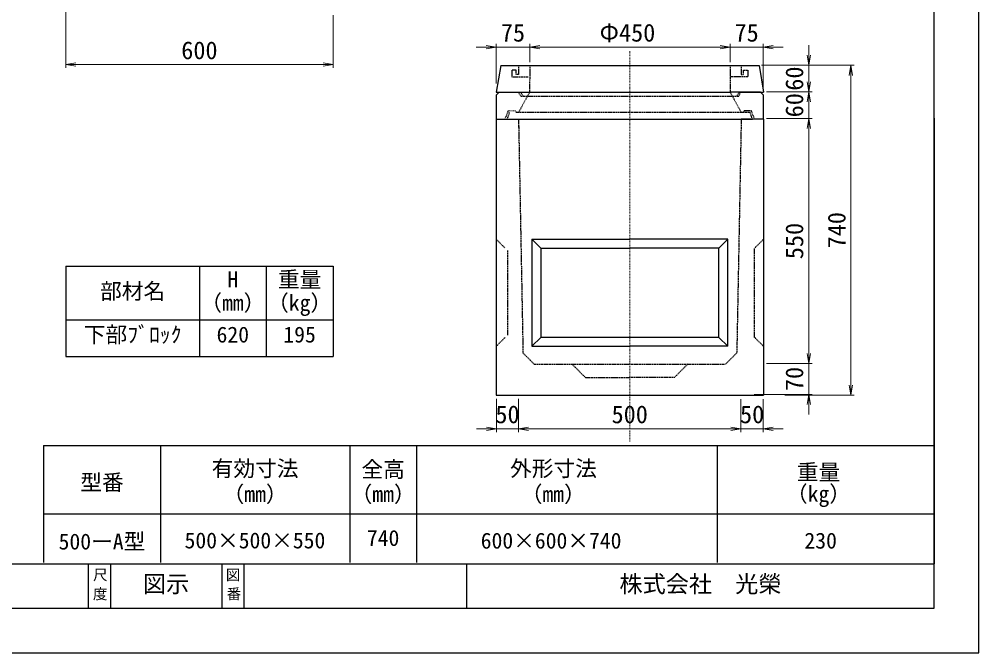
# Model space of a CAD drawing. Units: millimetres, scale not verified. Extents: x -210 to 210, y -148 to 148.
# Drawn here: x -5.5 to 210, y -148.5 to -6.3 of the extents above; entities that cross this region are included whole.
import ezdxf
from ezdxf.enums import TextEntityAlignment as Align

# ---------------------------------------------------------------- set-up
doc = ezdxf.new("R2010")
doc.units = ezdxf.units.MM
for name, pattern in [('USER1', [12.95, 6.35, -3.175, 0.25, -3.175]), ('USER2', [4.7625, 3.175, -1.5875]), ('USER3', [16.375, 6.35, -3.175, 0.25, -3.175, 0.25, -3.175])]:
    doc.linetypes.add(name, pattern=pattern)
doc.layers.add('0-0', color=7, linetype='Continuous')
for name, color, linetype, lineweight in [('0-1_0', 9, 'Continuous', 25), ('0-2_dims', 2, 'Continuous', 13), ('0-3_pen3実線', 7, 'Continuous', 25), ('0-4_pen4実線', 6, 'Continuous', 25), ('0-5_pen1一点', 4, 'USER1', 13), ('0-6_pen2破線', 3, 'USER2', 25), ('0-7_pen2二点', 3, 'USER3', 13)]:
    doc.layers.add(name, color=color, linetype=linetype, lineweight=lineweight)
doc.styles.add('ＭＳ ゴシック', font='')
doc.styles.get('ＭＳ ゴシック').set_extended_font_data('MS Gothic')

# ---------------------------------------------------------------- blocks, each defined once
blk = doc.blocks.new('部分図 1')
at = {"layer": '0-1_0'}
blk.add_lwpolyline([(0, 0), (8400, 0), (8400, 5940), (0, 5940)], close=True, dxfattribs=at)
at = {"layer": '0-2_dims'}
for p, q in [((4300, 2927.81), (4300, 2625)), ((5500, 2862.08), (5500, 2625)), ((6233, 2719), (6143, 2719)), ((6233, 2555), (6233, 2734)), ((6233, 2719), (6383, 2719)), ((6383, 2651), (6383, 2734)), ((6383, 2651), (6383, 2734)), ((6383, 2719), (6473, 2719)), ((6383, 2719), (7283, 2719)), ((7283, 2719), (7193, 2719)), ((7283, 2651), (7283, 2734)), ((7283, 2651), (7283, 2734)), ((7283, 2719), (7432, 2719)), ((7432, 2529), (7432, 2734)), ((7432, 2719), (7522, 2719)), ((7636, 2637), (7636, 2727)), ((4300, 2640), (5500, 2640)), ((7424, 2637), (7651, 2637)), ((7624, 2637), (7841, 2637)), ((7636, 2637), (7636, 2518)), ((7826, 2637), (7826, 1157)), ((7636, 2518), (7636, 2608)), ((7447, 2518), (7651, 2518)), ((7447, 2518), (7651, 2518)), ((7636, 2518), (7636, 2428)), ((7636, 2518), (7636, 2398)), ((7447, 2398), (7651, 2398)), ((7447, 2398), (7651, 2398)), ((7636, 2398), (7636, 2308)), ((7636, 2398), (7636, 1299)), ((7636, 1299), (7636, 1389)), ((7447, 1299), (7651, 1299)), ((7447, 1299), (7651, 1299)), ((7636, 1299), (7636, 1159.5)), ((6234, 1140), (6234, 991)), ((6333, 1140), (6333, 991)), ((6333, 1138), (6333, 991)), ((7332, 1138), (7332, 991)), ((7332, 1138), (7332, 991)), ((7391.5, 1159.5), (7651, 1159.5)), ((7432, 1138), (7432, 991)), ((7529, 1157), (7841, 1157)), ((7636, 1159.5), (7636, 1069.5)), ((6234, 1006), (6144, 1006)), ((6234, 1006), (6333, 1006)), ((6333, 1006), (6423, 1006)), ((6333, 1006), (7332, 1006)), ((7332, 1006), (7242, 1006)), ((7332, 1006), (7432, 1006)), ((7432, 1006), (7522, 1006))]:
    blk.add_line(p, q, dxfattribs=at)
for points in [[(6188, 2711.5), (6233, 2719), (6188, 2726.5)], [(6428, 2726.5), (6383, 2719), (6428, 2711.5)], [(6428, 2726.5), (6383, 2719), (6428, 2711.5)], [(7238, 2711.5), (7283, 2719), (7238, 2726.5)], [(7238, 2711.5), (7283, 2719), (7238, 2726.5)], [(7477, 2726.5), (7432, 2719), (7477, 2711.5)], [(7628.5, 2682), (7636, 2637), (7643.5, 2682)], [(4345, 2647.5), (4300, 2640), (4345, 2632.5)], [(5455, 2632.5), (5500, 2640), (5455, 2647.5)], [(7833.5, 2592), (7826, 2637), (7818.5, 2592)], [(7628.5, 2563), (7636, 2518), (7643.5, 2563)], [(7643.5, 2473), (7636, 2518), (7628.5, 2473)], [(7643.5, 2353), (7636, 2398), (7628.5, 2353)], [(7643.5, 2353), (7636, 2398), (7628.5, 2353)], [(7628.5, 1344), (7636, 1299), (7643.5, 1344)], [(7628.5, 1344), (7636, 1299), (7643.5, 1344)], [(7818.5, 1202), (7826, 1157), (7833.5, 1202)], [(7643.5, 1114.5), (7636, 1159.5), (7628.5, 1114.5)], [(6189, 998.5), (6234, 1006), (6189, 1013.5)], [(6378, 1013.5), (6333, 1006), (6378, 998.5)], [(6378, 1013.5), (6333, 1006), (6378, 998.5)], [(7287, 998.5), (7332, 1006), (7287, 1013.5)], [(7287, 998.5), (7332, 1006), (7287, 1013.5)], [(7477, 1013.5), (7432, 1006), (7477, 998.5)]]:
    blk.add_lwpolyline(points, dxfattribs=at)
at = {"layer": '0-3_pen3実線'}
for p, q in [((6253, 2635.9), (6233, 2515.9)), ((6253, 2635.9), (7413, 2635.9)), ((7413, 2635.9), (7433, 2515.9)), ((6245.73, 2516), (6233, 2503.27)), ((6233, 2515.9), (6343, 2515.9)), ((6233, 2503.27), (6233, 2396)), ((6245.73, 2516), (6833, 2516)), ((6343, 2515.9), (6833, 2515.9)), ((6833, 2516), (7283, 2516)), ((7420.27, 2516), (7283, 2516)), ((7323, 2515.9), (7433, 2515.9)), ((7420.27, 2516), (7433, 2503.27)), ((7433, 2396), (7433, 2503.27)), ((6233, 2396), (6833, 2396)), ((6833, 2396), (7383, 2396)), ((7433, 2396), (7333, 2396)), ((7433, 2396), (7383, 2396)), ((7433, 2396), (7433, 1156)), ((6393, 1856), (6833, 1856)), ((6393, 1856), (6393, 1376)), ((6393, 1856), (6433, 1816)), ((7273, 1856), (6833, 1856)), ((7273, 1856), (7233, 1816)), ((7273, 1376), (7273, 1856)), ((6433, 1816), (6833, 1816)), ((6433, 1816), (6433, 1416)), ((7233, 1816), (6833, 1816)), ((7233, 1416), (7233, 1816)), ((4900, 1735), (4900, 1330)), ((5200, 1735), (5200, 1330)), ((4300, 1495), (5500, 1495)), ((6393, 1376), (6433, 1416)), ((6833, 1416), (6433, 1416)), ((7233, 1416), (6833, 1416)), ((7273, 1376), (7233, 1416)), ((6393, 1376), (6833, 1376)), ((7273, 1376), (6833, 1376)), ((4725, 930), (4725, 405)), ((5575, 930), (5575, 405)), ((5875, 930), (5875, 405)), ((7225, 930), (7225, 405)), ((4200, 624), (8200, 624)), ((4500, 400), (4500, 200)), ((5100, 400), (5100, 200))]:
    blk.add_line(p, q, dxfattribs=at)
for points in [[(6233, 2396), (6333, 2396), (7333, 2396)], [(6233, 2396), (6233, 1156), (7433, 1156)]]:
    blk.add_lwpolyline(points, dxfattribs=at)
at = {"layer": '0-4_pen4実線'}
for p, q in [((8200, 2400), (8200, 1400)), ((4300, 1735), (5500, 1735)), ((5500, 1735), (5500, 1330)), ((8200, 1400), (8200, 400)), ((4200, 930), (8200, 930)), ((4200, 930), (4200, 405)), ((200, 400), (8200, 400)), ((4400, 400), (4400, 200)), ((5000, 400), (5000, 200)), ((6100, 400), (6100, 200))]:
    blk.add_line(p, q, dxfattribs=at)
blk.add_lwpolyline([(200, 200), (8200, 200), (8200, 5740), (200, 5740)], close=True, dxfattribs=at)
blk.add_lwpolyline([(4300, 1735), (4300, 1330), (5500, 1330)], dxfattribs=at)
at = {"layer": '0-5_pen1一点'}
blk.add_line((6833, 2700), (6833, 949), dxfattribs=at)
at = {"layer": '0-6_pen2破線'}
for p, q in [((6333, 2635.9), (6333, 2595.9)), ((6383, 2635.9), (6382.94, 2515.9)), ((7283, 2635.9), (7283, 2516)), ((7333, 2635.9), (7333, 2595.9)), ((6303, 2615.9), (6303, 2585.9)), ((6323, 2615.9), (6303, 2615.9)), ((6303, 2585.9), (6375.86, 2585.9)), ((7333, 2595.9), (7343, 2595.9)), ((7343, 2595.9), (7343, 2615.9)), ((6332, 2516), (6343, 2498)), ((6383, 2516), (6333, 2426)), ((6343, 2515.9), (6353, 2497.9)), ((7283, 2516), (7333, 2426)), ((7323, 2515.9), (7313, 2497.9)), ((7328, 2516), (7323, 2498)), ((6343, 2498), (6833, 2498)), ((6833, 2498), (7323, 2498)), ((6273, 2396), (6287, 2432)), ((6283, 2396), (6293, 2426)), ((6323, 2426), (6319, 2432)), ((6323, 2426), (6833, 2426)), ((6833, 2426), (7373, 2426)), ((7343, 2426), (7347, 2432)), ((7379, 2432), (7347, 2432)), ((7383, 2396), (7373, 2426)), ((7393, 2396), (7379, 2432)), ((6333, 2396), (6353, 1346)), ((7333, 2396), (7313, 1346)), ((6333, 2366), (6333, 2356)), ((6233, 1856), (6273, 1816)), ((7433, 1856), (7393, 1816)), ((7393, 1416), (7393, 1816)), ((6283, 1806), (6283, 1426)), ((6273, 1416), (6233, 1376)), ((7433, 1376), (7393, 1416)), ((6353, 1346), (6403, 1296)), ((7313, 1346), (7263, 1296)), ((6403, 1296), (6833, 1296)), ((6573, 1296), (6633, 1236)), ((6833, 1296), (7263, 1296)), ((7093, 1296), (7033, 1236)), ((6633, 1236), (6833, 1236)), ((7033, 1236), (6833, 1236))]:
    blk.add_line(p, q, dxfattribs=at)
for points in [[(6333, 2595.9), (6323, 2595.9), (6323, 2615.9)], [(7343, 2615.9), (7363, 2615.9), (7363, 2585.9), (7283, 2585.9)]]:
    blk.add_lwpolyline(points, dxfattribs=at)
at = {"layer": '0-7_pen2二点'}
blk.add_line((6287, 2432), (6319, 2432), dxfattribs=at)
at = {"layer": '0-2_dims', "style": 'ＭＳ ゴシック'}
for s, p in [('75', (6253.49, 2719.5)), ('Φ450', (6696.74, 2719.5)), ('75', (7302.99, 2719.5)), ('600', (4818.24, 2640.5)), ('50', (6228.99, 1006.5)), ('500', (6750.74, 1006.5)), ('50', (7327.49, 1006.5))]:
    blk.add_text(s, height=79.92, dxfattribs=at).set_placement(p, align=Align.BOTTOM_LEFT)
for s, p in [('60', (7635.5, 2522.99)), ('60', (7635.5, 2403.49)), ('740', (7825.5, 1815.24)), ('550', (7635.5, 1766.74)), ('70', (7635.5, 1174.74))]:
    blk.add_text(s, height=79.92, rotation=90, dxfattribs=at).set_placement(p, align=Align.BOTTOM_LEFT)
at = {"layer": '0-3_pen3実線', "style": 'ＭＳ ゴシック'}
for s, height, p in [('H', 71.47, (5025.63, 1618.75)), ('重量', 71.47, (5252.52, 1618.76)), ('部材名', 71.47, (4453.77, 1566.26)), ('（mm）', 71.49, (4903.73, 1513.74)), ('（kg）', 71.49, (5203.73, 1513.74)), ('下部ﾌﾞﾛｯｸ', 71.48, (4380.64, 1371.25)), ('620', 71.46, (4976.9, 1371.27)), ('195', 71.45, (5276.9, 1371.27)), ('有効寸法', 71.47, (4955.03, 770.26)), ('全高', 71.47, (5627.52, 766.26)), ('外形寸法', 71.47, (6295.03, 770.26)), ('重量', 71.45, (7582.54, 753.73)), ('型番', 71.47, (4365.02, 708)), ('（mm）', 71.49, (5003.73, 655.24)), ('（mm）', 71.49, (5578.73, 655.24)), ('（mm）', 71.49, (6342.73, 655.24)), ('（㎏）', 71.45, (7533.81, 656.27)), ('500ーA型', 71.47, (4267.52, 442.25)), ('500×500×550', 71.48, (4833.13, 447.25)), ('740', 71.47, (5651.88, 458.26)), ('600×600×740', 71.48, (6163.13, 446.25)), ('230', 71.48, (7616.88, 446.25)), ('尺', 47.61, (4422.2, 311.83)), ('図示', 76.23, (4646.03, 248.01)), ('図', 47.61, (5018.4, 311.33)), ('株式会社\u3000光榮', 76.24, (6786.05, 248.01)), ('度', 47.63, (4421.7, 226)), ('番', 47.61, (5022.2, 226.5))]:
    blk.add_text(s, height=height, dxfattribs=at).set_placement(p, align=Align.BOTTOM_LEFT)

msp = doc.modelspace()

# ---------------------------------------------------------------- block references
at = {"layer": '0-0', "xscale": 0.05, "yscale": 0.05}
msp.add_blockref('部分図 1', (-210, -148.5), dxfattribs=at)

doc.saveas('drawing.dxf')
